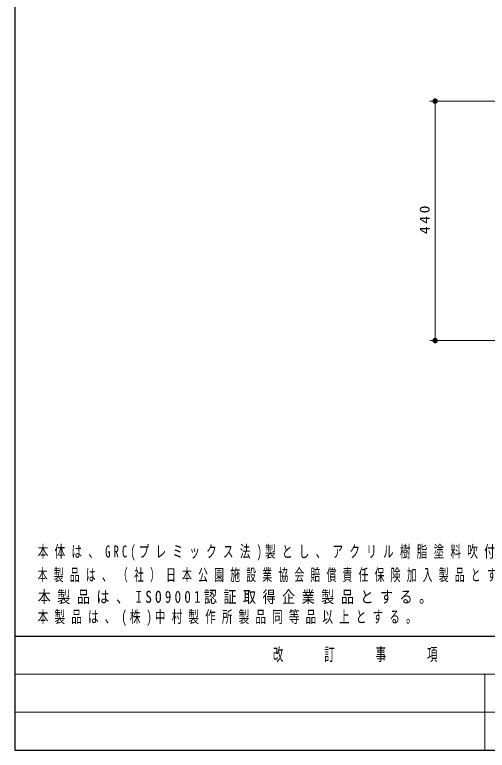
# Model space of a CAD drawing. Units: millimetres on the paper. Extents: x -365 to 12, y -47 to 257.
# Drawn here: x -365 to -278.1, y 0 to 135.2 of the extents above; entities that cross this region are included whole.
import ezdxf

# ---------------------------------------------------------------- set-up
doc = ezdxf.new("R2010")
doc.units = ezdxf.units.MM
doc.layers.add('LY_1', color=7, linetype='Continuous', lineweight=13)
doc.layers.add('LY_2', color=7, linetype='Continuous', lineweight=13)
doc.styles.add('ＭＳ ゴシック', font='')
doc.styles.get('ＭＳ ゴシック').set_extended_font_data('MS Gothic')

# ---------------------------------------------------------------- blocks, each defined once
blk = doc.blocks.new('filled_dot')
at = {"color": 0, "linetype": 'Continuous', "lineweight": -2, "const_width": 1.25}
blk.add_lwpolyline([(-0.625, 0, 1), (0.625, 0, 1)], format="xyb", close=True, dxfattribs=at)

msp = doc.modelspace()

# ---------------------------------------------------------------- linework, layer by layer
at = {"layer": 'LY_1'}
for p, q in [((-268.65, 119.305), (-288.65, 119.305)), ((-287.65, 75.305), (-287.65, 119.305)), ((-263.15, 75.305), (-288.65, 75.305))]:
    msp.add_line(p, q, dxfattribs=at)
at = {"layer": 'LY_2', "color": 20, "lineweight": 25}
for p, q in [((-365, 257), (-365, 0)), ((-365, 21), (0, 21)), ((-365, 0), (0, 0))]:
    msp.add_line(p, q, dxfattribs=at)
at = {"layer": 'LY_2'}
for p, q in [((-365, 14), (-238.5, 14)), ((-278.5, 14), (-278.5, 0)), ((-365, 7), (-238.5, 7))]:
    msp.add_line(p, q, dxfattribs=at)

# ---------------------------------------------------------------- block references
at = {"layer": 'LY_1', "xscale": 0.4, "yscale": 0.4}
for p, rotation in [((-287.65, 119.305), 270), ((-287.65, 75.305), 90)]:
    msp.add_blockref('filled_dot', p, dxfattribs=dict(at, rotation=rotation))

# ---------------------------------------------------------------- texts
at = {"layer": 'LY_1', "insert": (-288.65, 97.72), "char_height": 1.833, "attachment_point": 8, "rotation": 90, "style": 'ＭＳ ゴシック'}
msp.add_mtext('\\T1.33;\\W1.15;440', dxfattribs=at)
at = {"layer": 'LY_1', "char_height": 2.199, "attachment_point": 7, "style": 'ＭＳ ゴシック'}
for s, insert in [('\\T1.59;\\W0.65;本体は、GRC(プレミックス法)製とし、アクリル樹脂塗料吹付け塗装（こげ茶）仕上げとする。', (-360.762, 34.856)), ('\\T1.64;\\W0.6;本製品は、（社）日本公園施設業協会賠償責任保険加入製品とする。', (-360.762, 30.856)), ('\\T1.5;\\W0.8;本製品は、ISO9001認証取得企業製品とする。', (-360.762, 26.856)), ('\\T1.58;\\W0.65;本製品は、(株)中村製作所製品同等品以上とする。', (-360.762, 22.856))]:
    msp.add_mtext(s, dxfattribs=dict(at, insert=insert))
at = {"layer": 'LY_2', "insert": (-301.75, 17.5), "char_height": 2.346, "attachment_point": 5, "style": 'ＭＳ ゴシック'}
msp.add_mtext('\\T1.64;\\W0.6;改\u3000\u3000訂\u3000\u3000事\u3000\u3000項', dxfattribs=at)

doc.saveas('drawing.dxf')
